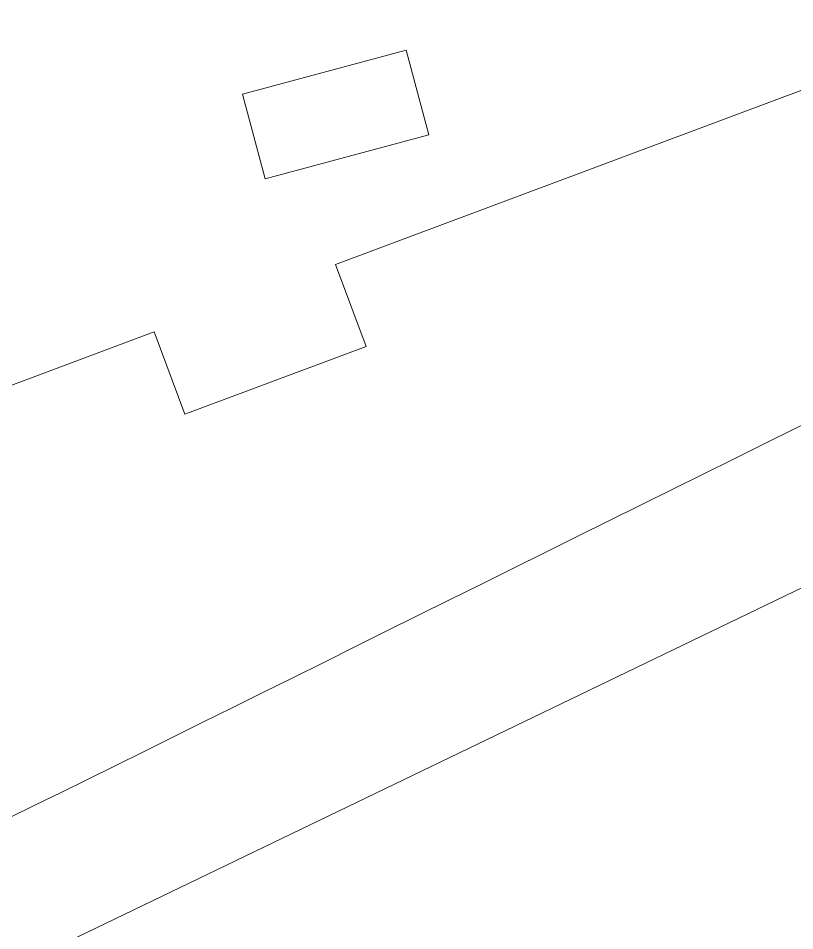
# Model space of a CAD drawing. Header units: centimetres. Extents: x -102 to 105, y -22 to 7.
# Drawn here: x -87.917 to -85.262, y -18.241 to -15.121 of the extents above; entities that cross this region are included whole.
import ezdxf

# ---------------------------------------------------------------- set-up
doc = ezdxf.new("R2010")
doc.units = ezdxf.units.CM
doc.header["$MEASUREMENT"] = 0
doc.layers.add('Camada 1', color=7, linetype='Continuous')

msp = doc.modelspace()

# ---------------------------------------------------------------- linework, layer by layer
at = {"layer": 'Camada 1', "color": 250, "lineweight": 9}
for points, knots in [([(-89.08971, -12.62326), (-89.08971, -12.62326), (-88.0711, -16.42478), (-88.0711, -16.42478), (-88.0711, -16.42478), (-88.0711, -16.42478), (-87.45198, -16.19364), (-87.45198, -16.19364), (-87.45198, -16.19364), (-87.45198, -16.19364), (-87.34707, -16.47463), (-87.34707, -16.47463), (-87.34707, -16.47463), (-87.34707, -16.47463), (-86.72796, -16.24348), (-86.72796, -16.24348), (-86.72796, -16.24348), (-86.72796, -16.24348), (-86.83288, -15.96248), (-86.83288, -15.96248), (-86.83288, -15.96248), (-86.83288, -15.96248), (-84.97552, -15.26903), (-84.97552, -15.26903), (-84.97552, -15.26903), (-84.97552, -15.26903), (-84.87061, -15.55001), (-84.87061, -15.55001), (-84.87061, -15.55001), (-84.87061, -15.55001), (-84.25151, -15.31885), (-84.25151, -15.31885), (-84.25151, -15.31885), (-84.25151, -15.31885), (-84.3564, -15.03788), (-84.3564, -15.03788), (-84.3564, -15.03788), (-84.3564, -15.03788), (-82.49906, -14.34442), (-82.49906, -14.34442), (-82.49906, -14.34442), (-82.49906, -14.34442), (-82.39416, -14.6254), (-82.39416, -14.6254), (-82.39416, -14.6254), (-82.39416, -14.6254), (-81.77504, -14.39424), (-81.77504, -14.39424), (-81.77504, -14.39424), (-81.77504, -14.39424), (-81.87995, -14.11326), (-81.87995, -14.11326), (-81.87995, -14.11326), (-81.87995, -14.11326), (-81.26084, -13.8821), (-81.26084, -13.8821), (-81.26084, -13.8821), (-81.26084, -13.8821), (-81.92052, -11.42016), (-81.92052, -11.42016), (-81.92052, -11.42016), (-81.92052, -11.42016), (-82.57226, -11.52953), (-82.57226, -11.52953), (-82.57226, -11.52953), (-82.57226, -11.52953), (-82.62189, -11.23373), (-82.62189, -11.23373), (-82.62189, -11.23373), (-82.62189, -11.23373), (-83.27365, -11.34311), (-83.27365, -11.34311), (-83.27365, -11.34311), (-83.27365, -11.34311), (-83.224, -11.6389), (-83.224, -11.6389), (-83.224, -11.6389), (-83.224, -11.6389), (-85.17924, -11.96703), (-85.17924, -11.96703), (-85.17924, -11.96703), (-85.17924, -11.96703), (-85.22889, -11.67122), (-85.22889, -11.67122), (-85.22889, -11.67122), (-85.22889, -11.67122), (-85.88063, -11.78059), (-85.88063, -11.78059), (-85.88063, -11.78059), (-85.88063, -11.78059), (-85.83098, -12.07639), (-85.83098, -12.07639), (-85.83098, -12.07639), (-85.83098, -12.07639), (-87.78623, -12.40451), (-87.78623, -12.40451), (-87.78623, -12.40451), (-87.78623, -12.40451), (-87.83587, -12.1087), (-87.83587, -12.1087), (-87.83587, -12.1087), (-87.83587, -12.1087), (-88.48761, -12.21808), (-88.48761, -12.21808), (-88.48761, -12.21808), (-88.48761, -12.21808), (-88.43797, -12.51388), (-88.43797, -12.51388), (-88.43797, -12.51388), (-88.43797, -12.51388), (-89.08971, -12.62326), (-89.08971, -12.62326)], [0, 0, 0, 0, 0.0344828, 0.0344828, 0.0344828, 0.0344828, 0.0689655, 0.0689655, 0.0689655, 0.0689655, 0.1034483, 0.1034483, 0.1034483, 0.1034483, 0.137931, 0.137931, 0.137931, 0.137931, 0.1724138, 0.1724138, 0.1724138, 0.1724138, 0.2068966, 0.2068966, 0.2068966, 0.2068966, 0.2413793, 0.2413793, 0.2413793, 0.2413793, 0.2758621, 0.2758621, 0.2758621, 0.2758621, 0.3103448, 0.3103448, 0.3103448, 0.3103448, 0.3448276, 0.3448276, 0.3448276, 0.3448276, 0.3793103, 0.3793103, 0.3793103, 0.3793103, 0.4137931, 0.4137931, 0.4137931, 0.4137931, 0.4482759, 0.4482759, 0.4482759, 0.4482759, 0.4827586, 0.4827586, 0.4827586, 0.4827586, 0.5172414, 0.5172414, 0.5172414, 0.5172414, 0.5517241, 0.5517241, 0.5517241, 0.5517241, 0.5862069, 0.5862069, 0.5862069, 0.5862069, 0.6206897, 0.6206897, 0.6206897, 0.6206897, 0.6551724, 0.6551724, 0.6551724, 0.6551724, 0.6896552, 0.6896552, 0.6896552, 0.6896552, 0.7241379, 0.7241379, 0.7241379, 0.7241379, 0.7586207, 0.7586207, 0.7586207, 0.7586207, 0.7931034, 0.7931034, 0.7931034, 0.7931034, 0.8275862, 0.8275862, 0.8275862, 0.8275862, 0.862069, 0.862069, 0.862069, 0.862069, 0.8965517, 0.8965517, 0.8965517, 0.8965517, 0.9310345, 0.9310345, 0.9310345, 0.9310345, 1, 1, 1, 1]), ([(-87.15093, -15.38008), (-87.15093, -15.38008), (-86.59105, -15.23006), (-86.59105, -15.23006), (-86.59105, -15.23006), (-86.59105, -15.23006), (-86.51341, -15.51978), (-86.51341, -15.51978), (-86.51341, -15.51978), (-86.51341, -15.51978), (-87.07328, -15.6698), (-87.07328, -15.6698), (-87.07328, -15.6698), (-87.07328, -15.6698), (-87.15093, -15.38008), (-87.15093, -15.38008)], [0, 0, 0, 0, 0.2, 0.2, 0.2, 0.2, 0.4, 0.4, 0.4, 0.4, 0.6, 0.6, 0.6, 0.6, 1, 1, 1, 1]), ([(-82.33913, -18.8416), (-82.15561, -19.2908), (-81.28272, -21.28723), (-81.51765, -21.81492), (-81.51765, -21.81492), (-81.66847, -22.15372), (-82.04131, -22.19218), (-82.36665, -22.18684), (-82.36665, -22.18684), (-82.36665, -22.18684), (-88.11132, -21.99754), (-88.11132, -21.99754), (-88.11132, -21.99754), (-88.11132, -21.99754), (-88.34599, -22.04743), (-88.34599, -22.04743), (-88.34599, -22.04743), (-88.34599, -22.04743), (-88.45596, -21.53007), (-88.45596, -21.53007), (-88.45596, -21.53007), (-88.45596, -21.53007), (-87.8155, -21.39393), (-87.8155, -21.39393), (-87.8155, -21.39393), (-87.8155, -21.39393), (-87.87786, -21.10057), (-87.87786, -21.10057), (-87.87786, -21.10057), (-87.87786, -21.10057), (-88.51832, -21.23671), (-88.51832, -21.23671), (-88.51832, -21.23671), (-88.51832, -21.23671), (-88.9595, -19.16113), (-88.9595, -19.16113), (-88.9595, -19.16113), (-88.9595, -19.16113), (-88.31903, -19.02499), (-88.31903, -19.02499), (-88.31903, -19.02499), (-88.31903, -19.02499), (-88.38138, -18.73166), (-88.38138, -18.73166), (-88.38138, -18.73166), (-88.38138, -18.73166), (-89.02185, -18.86779), (-89.02185, -18.86779), (-89.02185, -18.86779), (-89.02185, -18.86779), (-89.13182, -18.35042), (-89.13182, -18.35042), (-89.13182, -18.35042), (-89.13182, -18.35042), (-88.89714, -18.30054), (-88.89714, -18.30054), (-88.89714, -18.30054), (-88.51288, -18.16866), (-84.48581, -16.10499), (-83.64467, -15.75479), (-83.64467, -15.75479), (-82.65283, -15.34185), (-82.5676, -16.13279), (-82.44667, -16.95494), (-82.44667, -16.95494), (-82.37262, -17.45839), (-82.33914, -18.84152), (-82.33913, -18.8416)], [0, 0, 0, 0, 0.0555556, 0.0555556, 0.0555556, 0.0555556, 0.1111111, 0.1111111, 0.1111111, 0.1111111, 0.1666667, 0.1666667, 0.1666667, 0.1666667, 0.2222222, 0.2222222, 0.2222222, 0.2222222, 0.2777778, 0.2777778, 0.2777778, 0.2777778, 0.3333333, 0.3333333, 0.3333333, 0.3333333, 0.3888889, 0.3888889, 0.3888889, 0.3888889, 0.4444444, 0.4444444, 0.4444444, 0.4444444, 0.5, 0.5, 0.5, 0.5, 0.5555556, 0.5555556, 0.5555556, 0.5555556, 0.6111111, 0.6111111, 0.6111111, 0.6111111, 0.6666667, 0.6666667, 0.6666667, 0.6666667, 0.7222222, 0.7222222, 0.7222222, 0.7222222, 0.7777778, 0.7777778, 0.7777778, 0.7777778, 0.8333333, 0.8333333, 0.8333333, 0.8333333, 0.8888889, 0.8888889, 0.8888889, 0.8888889, 1, 1, 1, 1]), ([(-83.76608, -21.64965), (-83.76608, -21.64965), (-87.22628, -21.54552), (-87.22628, -21.54552), (-87.22628, -21.54552), (-87.22628, -21.54552), (-87.90476, -18.3535), (-87.90476, -18.3535), (-87.90476, -18.3535), (-87.90476, -18.3535), (-84.78607, -16.851), (-84.78607, -16.851), (-84.78607, -16.851), (-84.78607, -16.851), (-84.816, -16.71019), (-84.816, -16.71019), (-84.816, -16.71019), (-84.816, -16.71019), (-84.52266, -16.64784), (-84.52266, -16.64784), (-84.52266, -16.64784), (-84.52266, -16.64784), (-84.43314, -17.06902), (-84.43314, -17.06902), (-84.43314, -17.06902), (-84.43314, -17.06902), (-84.19846, -17.01914), (-84.19846, -17.01914), (-84.19846, -17.01914), (-84.19846, -17.01914), (-83.97941, -16.46236), (-83.97941, -16.46236), (-83.97941, -16.46236), (-83.97871, -16.4616), (-83.40924, -16.13737), (-83.23997, -16.18241), (-83.23997, -16.18241), (-82.9998, -16.2463), (-82.95947, -16.75925), (-82.91602, -17.05471), (-82.91602, -17.05471), (-82.85801, -17.44911), (-82.81008, -18.93622), (-82.80849, -18.94137), (-82.80849, -18.94137), (-82.75375, -19.11917), (-81.82187, -21.1967), (-82.01683, -21.55388), (-82.01683, -21.55388), (-82.0702, -21.65168), (-82.17992, -21.68908), (-82.28466, -21.69424), (-82.28466, -21.69424), (-82.28466, -21.69424), (-82.87109, -21.67658), (-82.87109, -21.67658), (-82.87109, -21.67658), (-82.87109, -21.67658), (-83.29767, -21.25704), (-83.29767, -21.25704), (-83.29767, -21.25704), (-83.29767, -21.25704), (-83.53234, -21.30692), (-83.53234, -21.30692), (-83.53234, -21.30692), (-83.53234, -21.30692), (-83.44282, -21.72811), (-83.44282, -21.72811), (-83.44282, -21.72811), (-83.44282, -21.72811), (-83.73615, -21.79046), (-83.73615, -21.79046), (-83.73615, -21.79046), (-83.73615, -21.79046), (-83.76608, -21.64965), (-83.76608, -21.64965)], [0, 0, 0, 0, 0.05, 0.05, 0.05, 0.05, 0.1, 0.1, 0.1, 0.1, 0.15, 0.15, 0.15, 0.15, 0.2, 0.2, 0.2, 0.2, 0.25, 0.25, 0.25, 0.25, 0.3, 0.3, 0.3, 0.3, 0.35, 0.35, 0.35, 0.35, 0.4, 0.4, 0.4, 0.4, 0.45, 0.45, 0.45, 0.45, 0.5, 0.5, 0.5, 0.5, 0.55, 0.55, 0.55, 0.55, 0.6, 0.6, 0.6, 0.6, 0.65, 0.65, 0.65, 0.65, 0.7, 0.7, 0.7, 0.7, 0.75, 0.75, 0.75, 0.75, 0.8, 0.8, 0.8, 0.8, 0.85, 0.85, 0.85, 0.85, 0.9, 0.9, 0.9, 0.9, 1, 1, 1, 1])]:
    msp.add_open_spline(points, degree=3, knots=knots, dxfattribs=at)

doc.saveas('drawing.dxf')
